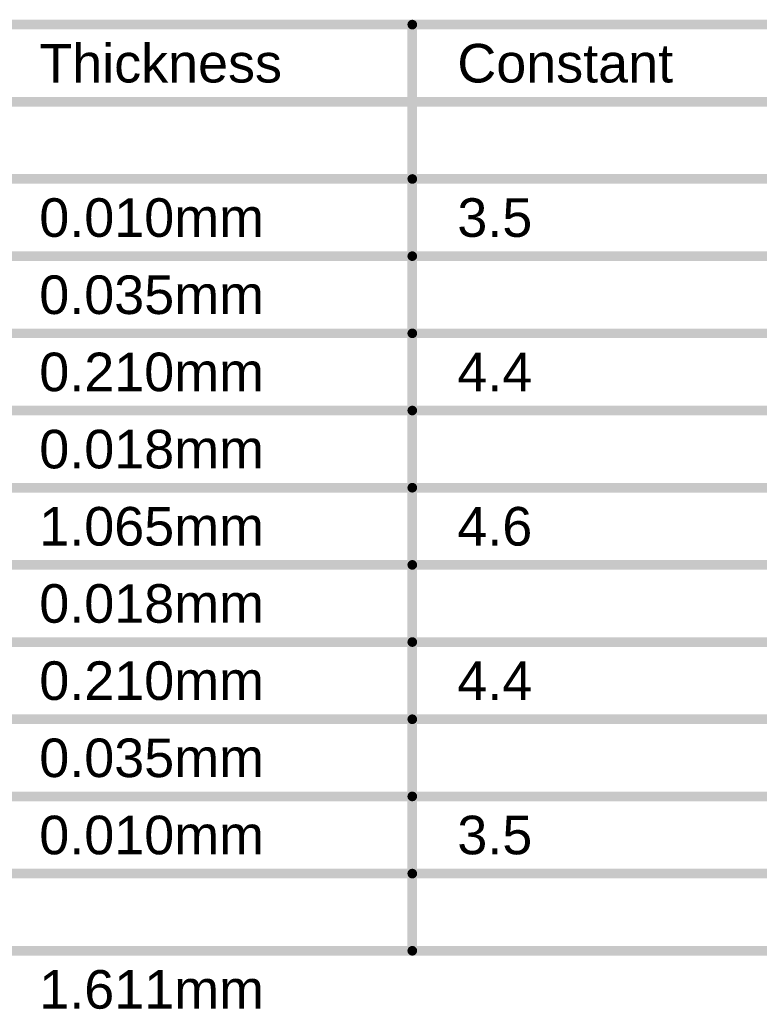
# Model space of a CAD drawing. Header units: inches. Extents: x -36 to 349, y -11 to 240.
# Drawn here: x 290.31 to 319.51, y 86.54 to 125.62 of the extents above; entities that cross this region are included whole.
import ezdxf

# ---------------------------------------------------------------- set-up
doc = ezdxf.new("R2010")
doc.units = ezdxf.units.IN
doc.layers.add('Fabrication', color=76, linetype='Continuous')
doc.styles.add('Arial', font='', dxfattribs={"height": 0.2})
doc.styles.get('Arial').set_extended_font_data('Arial')

msp = doc.modelspace()

# ---------------------------------------------------------------- linework, layer by layer
at = {"layer": 'Fabrication'}
for points in [[(233.441, 125.425, 0.381, 0.381, 0), (348.726, 125.425, 0.381, 0.381, 0)], [(305.812, 88.849, 0.381, 0.381, 0), (305.812, 125.425, 0.381, 0.381, 0)], [(233.441, 122.377, 0.381, 0.381, 0), (348.726, 122.377, 0.381, 0.381, 0)], [(289.306, 119.329, 0.381, 0.381, 0), (305.812, 119.329, 0.381, 0.381, 0)], [(305.812, 119.329, 0.381, 0.381, 0), (320.286, 119.329, 0.381, 0.381, 0)], [(289.306, 116.281, 0.381, 0.381, 0), (305.812, 116.281, 0.381, 0.381, 0)], [(305.812, 116.281, 0.381, 0.381, 0), (320.286, 116.281, 0.381, 0.381, 0)], [(289.306, 113.233, 0.381, 0.381, 0), (305.812, 113.233, 0.381, 0.381, 0)], [(305.812, 113.233, 0.381, 0.381, 0), (320.286, 113.233, 0.381, 0.381, 0)], [(289.306, 110.185, 0.381, 0.381, 0), (305.812, 110.185, 0.381, 0.381, 0)], [(305.812, 110.185, 0.381, 0.381, 0), (320.286, 110.185, 0.381, 0.381, 0)], [(289.306, 107.137, 0.381, 0.381, 0), (305.812, 107.137, 0.381, 0.381, 0)], [(305.812, 107.137, 0.381, 0.381, 0), (320.286, 107.137, 0.381, 0.381, 0)], [(289.306, 104.089, 0.381, 0.381, 0), (305.812, 104.089, 0.381, 0.381, 0)], [(305.812, 104.089, 0.381, 0.381, 0), (320.286, 104.089, 0.381, 0.381, 0)], [(289.306, 101.041, 0.381, 0.381, 0), (305.812, 101.041, 0.381, 0.381, 0)], [(305.812, 101.041, 0.381, 0.381, 0), (320.286, 101.041, 0.381, 0.381, 0)], [(289.306, 97.993, 0.381, 0.381, 0), (305.812, 97.993, 0.381, 0.381, 0)], [(305.812, 97.993, 0.381, 0.381, 0), (320.286, 97.993, 0.381, 0.381, 0)], [(289.306, 94.945, 0.381, 0.381, 0), (305.812, 94.945, 0.381, 0.381, 0)], [(305.812, 94.945, 0.381, 0.381, 0), (320.286, 94.945, 0.381, 0.381, 0)], [(289.306, 91.897, 0.381, 0.381, 0), (305.812, 91.897, 0.381, 0.381, 0)], [(305.812, 91.897, 0.381, 0.381, 0), (320.286, 91.897, 0.381, 0.381, 0)], [(289.306, 88.849, 0.381, 0.381, 0), (305.812, 88.849, 0.381, 0.381, 0)], [(305.812, 88.849, 0.381, 0.381, 0), (320.286, 88.849, 0.381, 0.381, 0)]]:
    msp.add_lwpolyline(points, format="xyseb", dxfattribs=at)
for points in [[(305.717, 125.425, 0.191, 0.191, 1), (305.907, 125.425, 0.191, 0.191, 1)], [(305.717, 119.329, 0.191, 0.191, 1), (305.907, 119.329, 0.191, 0.191, 1)], [(305.717, 119.329, 0.191, 0.191, 1), (305.907, 119.329, 0.191, 0.191, 1)], [(305.717, 116.281, 0.191, 0.191, 1), (305.907, 116.281, 0.191, 0.191, 1)], [(305.717, 116.281, 0.191, 0.191, 1), (305.907, 116.281, 0.191, 0.191, 1)], [(305.717, 113.233, 0.191, 0.191, 1), (305.907, 113.233, 0.191, 0.191, 1)], [(305.717, 113.233, 0.191, 0.191, 1), (305.907, 113.233, 0.191, 0.191, 1)], [(305.717, 110.185, 0.191, 0.191, 1), (305.907, 110.185, 0.191, 0.191, 1)], [(305.717, 110.185, 0.191, 0.191, 1), (305.907, 110.185, 0.191, 0.191, 1)], [(305.717, 107.137, 0.191, 0.191, 1), (305.907, 107.137, 0.191, 0.191, 1)], [(305.717, 107.137, 0.191, 0.191, 1), (305.907, 107.137, 0.191, 0.191, 1)], [(305.717, 104.089, 0.191, 0.191, 1), (305.907, 104.089, 0.191, 0.191, 1)], [(305.717, 104.089, 0.191, 0.191, 1), (305.907, 104.089, 0.191, 0.191, 1)], [(305.717, 101.041, 0.191, 0.191, 1), (305.907, 101.041, 0.191, 0.191, 1)], [(305.717, 101.041, 0.191, 0.191, 1), (305.907, 101.041, 0.191, 0.191, 1)], [(305.717, 97.993, 0.191, 0.191, 1), (305.907, 97.993, 0.191, 0.191, 1)], [(305.717, 97.993, 0.191, 0.191, 1), (305.907, 97.993, 0.191, 0.191, 1)], [(305.717, 94.945, 0.191, 0.191, 1), (305.907, 94.945, 0.191, 0.191, 1)], [(305.717, 94.945, 0.191, 0.191, 1), (305.907, 94.945, 0.191, 0.191, 1)], [(305.717, 91.897, 0.191, 0.191, 1), (305.907, 91.897, 0.191, 0.191, 1)], [(305.717, 91.897, 0.191, 0.191, 1), (305.907, 91.897, 0.191, 0.191, 1)], [(305.717, 88.849, 0.191, 0.191, 1), (305.907, 88.849, 0.191, 0.191, 1)], [(305.717, 88.849, 0.191, 0.191, 1), (305.907, 88.849, 0.191, 0.191, 1)], [(305.717, 88.849, 0.191, 0.191, 1), (305.907, 88.849, 0.191, 0.191, 1)]]:
    msp.add_lwpolyline(points, format="xyseb", close=True, dxfattribs=at)

# ---------------------------------------------------------------- texts
at = {"layer": 'Fabrication', "style": 'Arial'}
for s, p in [('Thickness', (291.084, 123.139)), ('Constant', (307.59, 123.139)), ('0.010mm', (291.084, 117.043)), ('3.5', (307.59, 117.043)), ('0.035mm', (291.084, 113.995)), ('0.210mm', (291.084, 110.947)), ('4.4', (307.59, 110.947)), ('0.018mm', (291.084, 107.899)), ('1.065mm', (291.084, 104.851)), ('4.6', (307.59, 104.851)), ('0.018mm', (291.084, 101.803)), ('0.210mm', (291.084, 98.755)), ('4.4', (307.59, 98.755)), ('0.035mm', (291.084, 95.707)), ('0.010mm', (291.084, 92.659)), ('3.5', (307.59, 92.659)), ('1.611mm', (291.084, 86.563))]:
    msp.add_text(s, height=1.524, dxfattribs=at).set_placement(p)

doc.saveas('drawing.dxf')
